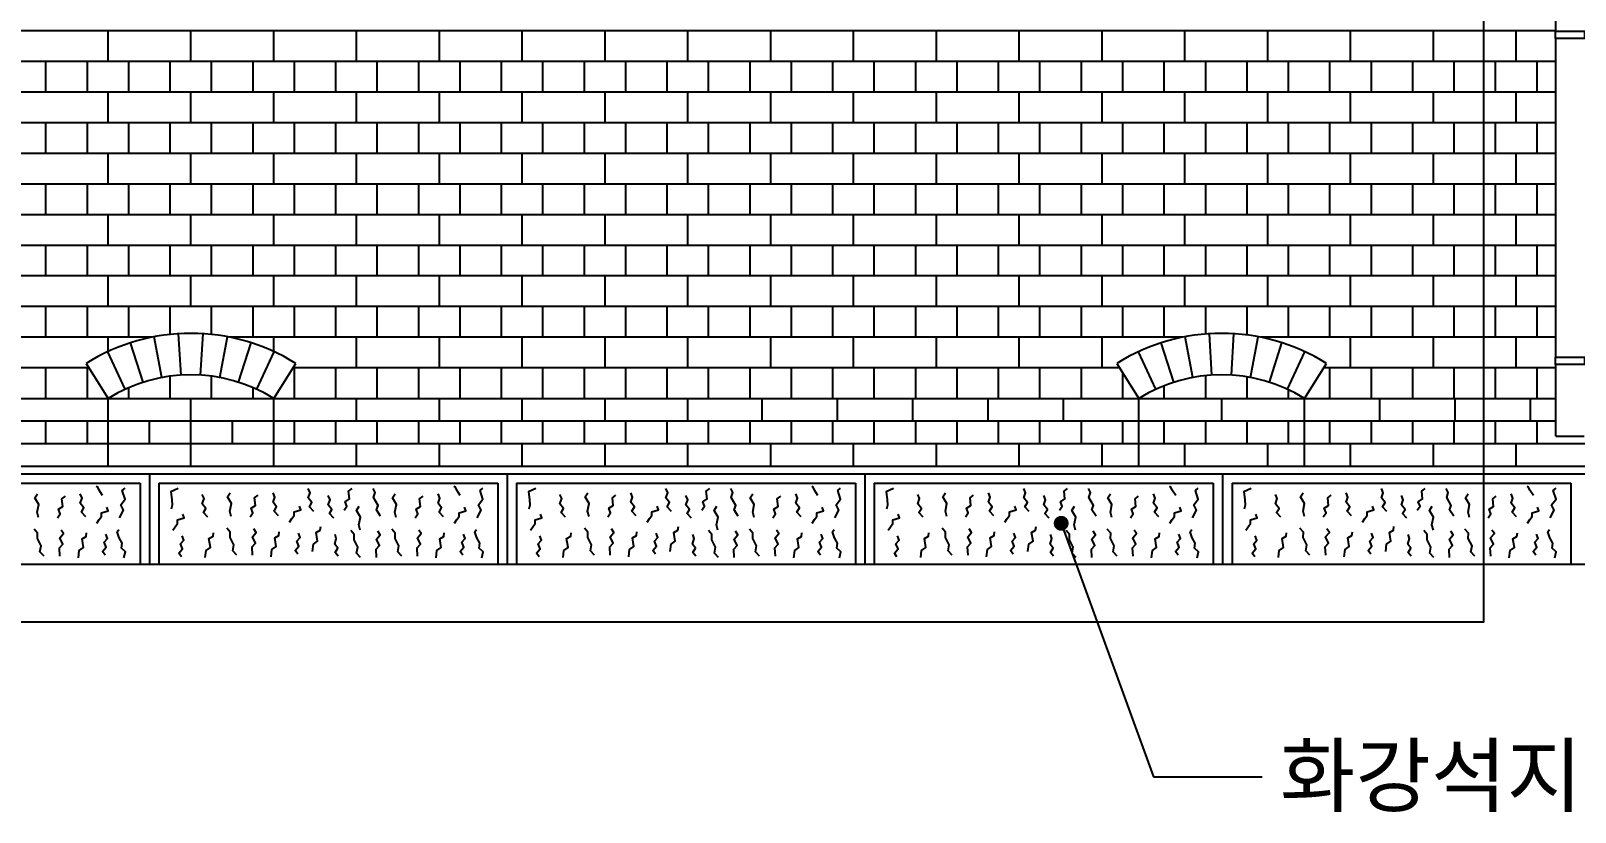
# Model space of a CAD drawing. Extents: x 101185 to 134825, y -129942 to -106182.
# Drawn here: x 109609 to 113711, y -122915 to -120840 of the extents above; entities that cross this region are included whole.
import ezdxf

# ---------------------------------------------------------------- set-up
doc = ezdxf.new("R2010")
doc.units = 0
doc.header["$LTSCALE"] = 50
doc.header["$MEASUREMENT"] = 0
for name, color, linetype in [('DIM', 7, 'CONTINUOUS'), ('ele-3', 6, 'CONTINUOUS'), ('FIN', 5, 'CONTINUOUS'), ('h', 5, 'CONTINUOUS'), ('HAT', 5, 'CONTINUOUS'), ('W-2', 2, 'CONTINUOUS'), ('WID', 4, 'CONTINUOUS')]:
    doc.layers.add(name, color=color, linetype=linetype)
doc.styles.add('현창', font='HYWULM_0.TTF')

msp = doc.modelspace()

# ---------------------------------------------------------------- linework, layer by layer
at = {"layer": 'DIM'}
for p, q in [((112345.7, -122147.7), (112591.2, -122821.3)), ((112591.2, -122821.3), (112879.1, -122821.3))]:
    msp.add_line(p, q, dxfattribs=at)
at = {"layer": 'DIM', "const_width": 19.8}
msp.add_lwpolyline([(112335.8, -122147.7, -1), (112355.5, -122147.7, -1)], format="xyb", close=True, dxfattribs=at)
at = {"layer": 'ele-3'}
for p, q in [((113659.4, -120840.6), (113659.4, -119976.2)), ((113659.4, -121706.3), (113659.4, -120860.6)), ((109907.6, -121773.1), (109874.1, -121668.4)), ((109957.5, -121760.5), (109937.2, -121652.4)), ((110008.6, -121754.2), (110001.8, -121644.4)), ((110060.1, -121754.2), (110066.9, -121644.4)), ((110111.2, -121760.5), (110131.5, -121652.4)), ((110161.1, -121773.1), (110194.6, -121668.4)), ((112645.1, -121773.1), (112611.6, -121668.4)), ((112695, -121760.5), (112674.7, -121652.4)), ((112746.1, -121754.2), (112739.3, -121644.4)), ((112797.6, -121754.2), (112804.4, -121644.4)), ((112848.7, -121760.5), (112869, -121652.4)), ((112898.6, -121773.1), (112932.1, -121668.4)), ((109756.1, -121723), (109814.4, -121816.3)), ((109859.6, -121791.9), (109813.4, -121692)), ((110209.1, -121791.9), (110255.3, -121692)), ((110254.4, -121816.3), (110312.6, -121723)), ((112493.6, -121723), (112551.9, -121816.3)), ((112597.1, -121791.9), (112550.9, -121692)), ((112946.6, -121791.9), (112992.8, -121692)), ((112991.9, -121816.3), (113050.1, -121723)), ((113659.4, -121916.3), (113659.4, -121726.3)), ((108109.4, -121816.3), (109814.4, -121816.3)), ((110254.4, -121816.3), (112551.9, -121816.3)), ((112991.9, -121816.3), (113659.4, -121816.3)), ((109814.4, -121876.3), (108109.4, -121876.3)), ((112551.9, -121876.3), (110254.4, -121876.3)), ((113659.4, -121876.3), (112991.9, -121876.3)), ((113659.4, -121916.3), (113734.4, -121916.3))]:
    msp.add_line(p, q, dxfattribs=at)
for points in [[(110474.4, -121876.3), (110474.4, -121816.3)], [(110694.4, -121876.3), (110694.4, -121816.3)], [(110914.4, -121876.3), (110914.4, -121816.3)], [(111134.4, -121876.3), (111134.4, -121816.3)], [(111354.4, -121876.3), (111354.4, -121816.3)], [(111551.9, -121876.3), (111551.9, -121816.3)], [(111751.9, -121876.3), (111751.9, -121816.3)], [(111951.9, -121876.3), (111951.9, -121816.3)], [(112151.9, -121876.3), (112151.9, -121816.3)], [(112351.9, -121876.3), (112351.9, -121816.3)], [(113191.9, -121876.3), (113191.9, -121816.3)], [(113391.9, -121876.3), (113391.9, -121816.3)], [(113591.9, -121876.3), (113591.9, -121816.3)], [(109649.4, -121936.3), (109649.4, -121876.3)], [(109759.4, -121936.3), (109759.4, -121876.3)], [(110309.4, -121936.3), (110309.4, -121876.3)], [(110419.4, -121936.3), (110419.4, -121876.3)], [(110529.4, -121936.3), (110529.4, -121876.3)], [(110639.4, -121936.3), (110639.4, -121876.3)], [(110749.4, -121936.3), (110749.4, -121876.3)], [(110859.4, -121936.3), (110859.4, -121876.3)], [(110969.4, -121936.3), (110969.4, -121876.3)], [(111079.4, -121936.3), (111079.4, -121876.3)], [(111189.4, -121936.3), (111189.4, -121876.3)], [(111299.4, -121936.3), (111299.4, -121876.3)], [(111409.4, -121936.3), (111409.4, -121876.3)], [(111519.4, -121936.3), (111519.4, -121876.3)], [(111629.4, -121936.3), (111629.4, -121876.3)], [(111739.4, -121936.3), (111739.4, -121876.3)], [(111849.4, -121936.3), (111849.4, -121876.3)], [(111959.4, -121936.3), (111959.4, -121876.3)], [(112069.4, -121936.3), (112069.4, -121876.3)], [(112179.4, -121936.3), (112179.4, -121876.3)], [(112289.4, -121936.3), (112289.4, -121876.3)], [(112399.4, -121936.3), (112399.4, -121876.3)], [(112509.4, -121936.3), (112509.4, -121876.3)], [(113059.4, -121936.3), (113059.4, -121876.3)], [(113169.4, -121936.3), (113169.4, -121876.3)], [(113279.4, -121936.3), (113279.4, -121876.3)], [(113389.4, -121936.3), (113389.4, -121876.3)], [(113499.4, -121936.3), (113499.4, -121876.3)], [(113609.4, -121936.3), (113609.4, -121876.3)], [(109814.4, -121936.3), (108109.4, -121936.3)], [(112551.9, -121936.3), (110254.4, -121936.3)], [(110474.4, -121996.3), (110474.4, -121936.3)], [(110694.4, -121996.3), (110694.4, -121936.3)], [(110914.4, -121996.3), (110914.4, -121936.3)], [(111134.4, -121996.3), (111134.4, -121936.3)], [(111354.4, -121996.3), (111354.4, -121936.3)], [(111574.4, -121996.3), (111574.4, -121936.3)], [(111794.4, -121996.3), (111794.4, -121936.3)], [(112014.4, -121996.3), (112014.4, -121936.3)], [(112234.4, -121996.3), (112234.4, -121936.3)], [(112454.4, -121996.3), (112454.4, -121936.3)], [(113774.4, -121996.3), (113774.4, -121936.3), (112991.9, -121936.3)], [(113114.4, -121996.3), (113114.4, -121936.3)], [(113334.4, -121996.3), (113334.4, -121936.3)], [(113554.4, -121996.3), (113554.4, -121936.3)]]:
    msp.add_lwpolyline(points, dxfattribs=at)
for centre, radius in [((110034.4, -122169), 525.7), ((112771.9, -122169), 525.7), ((110034.4, -122169), 415.7), ((112771.9, -122169), 415.7)]:
    msp.add_arc(centre, radius, 58.0436, 121.9564, dxfattribs=at)
at = {"layer": 'FIN'}
msp.add_lwpolyline([(107939.4, -116674), (113466.9, -116674), (113466.9, -122410.3), (107939.4, -122410.3)], close=True, dxfattribs=at)
at = {"layer": 'h'}
for p, q in [((113659.4, -120840.1), (108109.4, -120840.1)), ((113659.4, -120921.5), (108109.4, -120921.5)), ((113659.4, -121002.8), (108109.4, -121002.8)), ((113659.4, -121084.2), (108109.4, -121084.2)), ((113659.4, -121165.5), (108109.4, -121165.5)), ((113659.4, -121246.9), (108109.4, -121246.9)), ((113659.4, -121328.2), (108109.4, -121328.2)), ((113659.4, -121409.6), (108109.4, -121409.6)), ((113659.4, -121490.9), (108109.4, -121490.9)), ((113659.4, -121572.3), (108109.4, -121572.3)), ((109930.9, -121653.6), (108109.4, -121653.6)), ((112668.4, -121653.6), (110137.8, -121653.6)), ((113659.4, -121653.6), (112875.3, -121653.6)), ((109763.6, -121735), (108109.4, -121735)), ((112501.1, -121735), (110305.1, -121735)), ((113659.4, -121735), (113042.6, -121735))]:
    msp.add_line(p, q, dxfattribs=at)
for points in [[(109814.4, -120921.5), (109814.4, -120840.1)], [(110034.4, -120921.5), (110034.4, -120840.1)], [(110254.4, -120921.5), (110254.4, -120840.1)], [(110474.4, -120921.5), (110474.4, -120840.1)], [(110694.4, -120921.5), (110694.4, -120840.1)], [(110914.4, -120921.5), (110914.4, -120840.1)], [(111134.4, -120921.5), (111134.4, -120840.1)], [(111354.4, -120921.5), (111354.4, -120840.1)], [(111574.4, -120921.5), (111574.4, -120840.1)], [(111794.4, -120921.5), (111794.4, -120840.1)], [(112014.4, -120921.5), (112014.4, -120840.1)], [(112234.4, -120921.5), (112234.4, -120840.1)], [(112454.4, -120921.5), (112454.4, -120840.1)], [(112674.4, -120921.5), (112674.4, -120840.1)], [(112894.4, -120921.5), (112894.4, -120840.1)], [(113114.4, -120921.5), (113114.4, -120840.1)], [(113334.4, -120921.5), (113334.4, -120840.1)], [(113554.4, -120921.5), (113554.4, -120840.1)], [(109649.4, -121002.8), (109649.4, -120921.5)], [(109759.4, -121002.8), (109759.4, -120921.5)], [(109869.4, -121002.8), (109869.4, -120921.5)], [(109979.4, -121002.8), (109979.4, -120921.5)], [(110089.4, -121002.8), (110089.4, -120921.5)], [(110199.4, -121002.8), (110199.4, -120921.5)], [(110309.4, -121002.8), (110309.4, -120921.5)], [(110419.4, -121002.8), (110419.4, -120921.5)], [(110529.4, -121002.8), (110529.4, -120921.5)], [(110639.4, -121002.8), (110639.4, -120921.5)], [(110749.4, -121002.8), (110749.4, -120921.5)], [(110859.4, -121002.8), (110859.4, -120921.5)], [(110969.4, -121002.8), (110969.4, -120921.5)], [(111079.4, -121002.8), (111079.4, -120921.5)], [(111189.4, -121002.8), (111189.4, -120921.5)], [(111299.4, -121002.8), (111299.4, -120921.5)], [(111409.4, -121002.8), (111409.4, -120921.5)], [(111519.4, -121002.8), (111519.4, -120921.5)], [(111629.4, -121002.8), (111629.4, -120921.5)], [(111739.4, -121002.8), (111739.4, -120921.5)], [(111849.4, -121002.8), (111849.4, -120921.5)], [(111959.4, -121002.8), (111959.4, -120921.5)], [(112069.4, -121002.8), (112069.4, -120921.5)], [(112179.4, -121002.8), (112179.4, -120921.5)], [(112289.4, -121002.8), (112289.4, -120921.5)], [(112399.4, -121002.8), (112399.4, -120921.5)], [(112509.4, -121002.8), (112509.4, -120921.5)], [(112619.4, -121002.8), (112619.4, -120921.5)], [(112729.4, -121002.8), (112729.4, -120921.5)], [(112839.4, -121002.8), (112839.4, -120921.5)], [(112949.4, -121002.8), (112949.4, -120921.5)], [(113059.4, -121002.8), (113059.4, -120921.5)], [(113169.4, -121002.8), (113169.4, -120921.5)], [(113279.4, -121002.8), (113279.4, -120921.5)], [(113389.4, -121002.8), (113389.4, -120921.5)], [(113499.4, -121002.8), (113499.4, -120921.5)], [(113609.4, -121002.8), (113609.4, -120921.5)], [(109814.4, -121084.2), (109814.4, -121002.8)], [(110034.4, -121084.2), (110034.4, -121002.8)], [(110254.4, -121084.2), (110254.4, -121002.8)], [(110474.4, -121084.2), (110474.4, -121002.8)], [(110694.4, -121084.2), (110694.4, -121002.8)], [(110914.4, -121084.2), (110914.4, -121002.8)], [(111134.4, -121084.2), (111134.4, -121002.8)], [(111354.4, -121084.2), (111354.4, -121002.8)], [(111574.4, -121084.2), (111574.4, -121002.8)], [(111794.4, -121084.2), (111794.4, -121002.8)], [(112014.4, -121084.2), (112014.4, -121002.8)], [(112234.4, -121084.2), (112234.4, -121002.8)], [(112454.4, -121084.2), (112454.4, -121002.8)], [(112674.4, -121084.2), (112674.4, -121002.8)], [(112894.4, -121084.2), (112894.4, -121002.8)], [(113114.4, -121084.2), (113114.4, -121002.8)], [(113334.4, -121084.2), (113334.4, -121002.8)], [(113554.4, -121084.2), (113554.4, -121002.8)], [(109649.4, -121165.5), (109649.4, -121084.2)], [(109759.4, -121165.5), (109759.4, -121084.2)], [(109869.4, -121165.5), (109869.4, -121084.2)], [(109979.4, -121165.5), (109979.4, -121084.2)], [(110089.4, -121165.5), (110089.4, -121084.2)], [(110199.4, -121165.5), (110199.4, -121084.2)], [(110309.4, -121165.5), (110309.4, -121084.2)], [(110419.4, -121165.5), (110419.4, -121084.2)], [(110529.4, -121165.5), (110529.4, -121084.2)], [(110639.4, -121165.5), (110639.4, -121084.2)], [(110749.4, -121165.5), (110749.4, -121084.2)], [(110859.4, -121165.5), (110859.4, -121084.2)], [(110969.4, -121165.5), (110969.4, -121084.2)], [(111079.4, -121165.5), (111079.4, -121084.2)], [(111189.4, -121165.5), (111189.4, -121084.2)], [(111299.4, -121165.5), (111299.4, -121084.2)], [(111409.4, -121165.5), (111409.4, -121084.2)], [(111519.4, -121165.5), (111519.4, -121084.2)], [(111629.4, -121165.5), (111629.4, -121084.2)], [(111739.4, -121165.5), (111739.4, -121084.2)], [(111849.4, -121165.5), (111849.4, -121084.2)], [(111959.4, -121165.5), (111959.4, -121084.2)], [(112069.4, -121165.5), (112069.4, -121084.2)], [(112179.4, -121165.5), (112179.4, -121084.2)], [(112289.4, -121165.5), (112289.4, -121084.2)], [(112399.4, -121165.5), (112399.4, -121084.2)], [(112509.4, -121165.5), (112509.4, -121084.2)], [(112619.4, -121165.5), (112619.4, -121084.2)], [(112729.4, -121165.5), (112729.4, -121084.2)], [(112839.4, -121165.5), (112839.4, -121084.2)], [(112949.4, -121165.5), (112949.4, -121084.2)], [(113059.4, -121165.5), (113059.4, -121084.2)], [(113169.4, -121165.5), (113169.4, -121084.2)], [(113279.4, -121165.5), (113279.4, -121084.2)], [(113389.4, -121165.5), (113389.4, -121084.2)], [(113499.4, -121165.5), (113499.4, -121084.2)], [(113609.4, -121165.5), (113609.4, -121084.2)], [(109814.4, -121246.9), (109814.4, -121165.5)], [(110034.4, -121246.9), (110034.4, -121165.5)], [(110254.4, -121246.9), (110254.4, -121165.5)], [(110474.4, -121246.9), (110474.4, -121165.5)], [(110694.4, -121246.9), (110694.4, -121165.5)], [(110914.4, -121246.9), (110914.4, -121165.5)], [(111134.4, -121246.9), (111134.4, -121165.5)], [(111354.4, -121246.9), (111354.4, -121165.5)], [(111574.4, -121246.9), (111574.4, -121165.5)], [(111794.4, -121246.9), (111794.4, -121165.5)], [(112014.4, -121246.9), (112014.4, -121165.5)], [(112234.4, -121246.9), (112234.4, -121165.5)], [(112454.4, -121246.9), (112454.4, -121165.5)], [(112674.4, -121246.9), (112674.4, -121165.5)], [(112894.4, -121246.9), (112894.4, -121165.5)], [(113114.4, -121246.9), (113114.4, -121165.5)], [(113334.4, -121246.9), (113334.4, -121165.5)], [(113554.4, -121246.9), (113554.4, -121165.5)], [(109649.4, -121328.2), (109649.4, -121246.9)], [(109759.4, -121328.2), (109759.4, -121246.9)], [(109869.4, -121328.2), (109869.4, -121246.9)], [(109979.4, -121328.2), (109979.4, -121246.9)], [(110089.4, -121328.2), (110089.4, -121246.9)], [(110199.4, -121328.2), (110199.4, -121246.9)], [(110309.4, -121328.2), (110309.4, -121246.9)], [(110419.4, -121328.2), (110419.4, -121246.9)], [(110529.4, -121328.2), (110529.4, -121246.9)], [(110639.4, -121328.2), (110639.4, -121246.9)], [(110749.4, -121328.2), (110749.4, -121246.9)], [(110859.4, -121328.2), (110859.4, -121246.9)], [(110969.4, -121328.2), (110969.4, -121246.9)], [(111079.4, -121328.2), (111079.4, -121246.9)], [(111189.4, -121328.2), (111189.4, -121246.9)], [(111299.4, -121328.2), (111299.4, -121246.9)], [(111409.4, -121328.2), (111409.4, -121246.9)], [(111519.4, -121328.2), (111519.4, -121246.9)], [(111629.4, -121328.2), (111629.4, -121246.9)], [(111739.4, -121328.2), (111739.4, -121246.9)], [(111849.4, -121328.2), (111849.4, -121246.9)], [(111959.4, -121328.2), (111959.4, -121246.9)], [(112069.4, -121328.2), (112069.4, -121246.9)], [(112179.4, -121328.2), (112179.4, -121246.9)], [(112289.4, -121328.2), (112289.4, -121246.9)], [(112399.4, -121328.2), (112399.4, -121246.9)], [(112509.4, -121328.2), (112509.4, -121246.9)], [(112619.4, -121328.2), (112619.4, -121246.9)], [(112729.4, -121328.2), (112729.4, -121246.9)], [(112839.4, -121328.2), (112839.4, -121246.9)], [(112949.4, -121328.2), (112949.4, -121246.9)], [(113059.4, -121328.2), (113059.4, -121246.9)], [(113169.4, -121328.2), (113169.4, -121246.9)], [(113279.4, -121328.2), (113279.4, -121246.9)], [(113389.4, -121328.2), (113389.4, -121246.9)], [(113499.4, -121328.2), (113499.4, -121246.9)], [(113609.4, -121328.2), (113609.4, -121246.9)], [(109814.4, -121409.6), (109814.4, -121328.2)], [(110034.4, -121409.6), (110034.4, -121328.2)], [(110254.4, -121409.6), (110254.4, -121328.2)], [(110474.4, -121409.6), (110474.4, -121328.2)], [(110694.4, -121409.6), (110694.4, -121328.2)], [(110914.4, -121409.6), (110914.4, -121328.2)], [(111134.4, -121409.6), (111134.4, -121328.2)], [(111354.4, -121409.6), (111354.4, -121328.2)], [(111574.4, -121409.6), (111574.4, -121328.2)], [(111794.4, -121409.6), (111794.4, -121328.2)], [(112014.4, -121409.6), (112014.4, -121328.2)], [(112234.4, -121409.6), (112234.4, -121328.2)], [(112454.4, -121409.6), (112454.4, -121328.2)], [(112674.4, -121409.6), (112674.4, -121328.2)], [(112894.4, -121409.6), (112894.4, -121328.2)], [(113114.4, -121409.6), (113114.4, -121328.2)], [(113334.4, -121409.6), (113334.4, -121328.2)], [(113554.4, -121409.6), (113554.4, -121328.2)], [(109649.4, -121490.9), (109649.4, -121409.6)], [(109759.4, -121490.9), (109759.4, -121409.6)], [(109869.4, -121490.9), (109869.4, -121409.6)], [(109979.4, -121490.9), (109979.4, -121409.6)], [(110089.4, -121490.9), (110089.4, -121409.6)], [(110199.4, -121490.9), (110199.4, -121409.6)], [(110309.4, -121490.9), (110309.4, -121409.6)], [(110419.4, -121490.9), (110419.4, -121409.6)], [(110529.4, -121490.9), (110529.4, -121409.6)], [(110639.4, -121490.9), (110639.4, -121409.6)], [(110749.4, -121490.9), (110749.4, -121409.6)], [(110859.4, -121490.9), (110859.4, -121409.6)], [(110969.4, -121490.9), (110969.4, -121409.6)], [(111079.4, -121490.9), (111079.4, -121409.6)], [(111189.4, -121490.9), (111189.4, -121409.6)], [(111299.4, -121490.9), (111299.4, -121409.6)], [(111409.4, -121490.9), (111409.4, -121409.6)], [(111519.4, -121490.9), (111519.4, -121409.6)], [(111629.4, -121490.9), (111629.4, -121409.6)], [(111739.4, -121490.9), (111739.4, -121409.6)], [(111849.4, -121490.9), (111849.4, -121409.6)], [(111959.4, -121490.9), (111959.4, -121409.6)], [(112069.4, -121490.9), (112069.4, -121409.6)], [(112179.4, -121490.9), (112179.4, -121409.6)], [(112289.4, -121490.9), (112289.4, -121409.6)], [(112399.4, -121490.9), (112399.4, -121409.6)], [(112509.4, -121490.9), (112509.4, -121409.6)], [(112619.4, -121490.9), (112619.4, -121409.6)], [(112729.4, -121490.9), (112729.4, -121409.6)], [(112839.4, -121490.9), (112839.4, -121409.6)], [(112949.4, -121490.9), (112949.4, -121409.6)], [(113059.4, -121490.9), (113059.4, -121409.6)], [(113169.4, -121490.9), (113169.4, -121409.6)], [(113279.4, -121490.9), (113279.4, -121409.6)], [(113389.4, -121490.9), (113389.4, -121409.6)], [(113499.4, -121490.9), (113499.4, -121409.6)], [(113609.4, -121490.9), (113609.4, -121409.6)], [(109814.4, -121572.3), (109814.4, -121490.9)], [(110034.4, -121572.3), (110034.4, -121490.9)], [(110254.4, -121572.3), (110254.4, -121490.9)], [(110474.4, -121572.3), (110474.4, -121490.9)], [(110694.4, -121572.3), (110694.4, -121490.9)], [(110914.4, -121572.3), (110914.4, -121490.9)], [(111134.4, -121572.3), (111134.4, -121490.9)], [(111354.4, -121572.3), (111354.4, -121490.9)], [(111574.4, -121572.3), (111574.4, -121490.9)], [(111794.4, -121572.3), (111794.4, -121490.9)], [(112014.4, -121572.3), (112014.4, -121490.9)], [(112234.4, -121572.3), (112234.4, -121490.9)], [(112454.4, -121572.3), (112454.4, -121490.9)], [(112674.4, -121572.3), (112674.4, -121490.9)], [(112894.4, -121572.3), (112894.4, -121490.9)], [(113114.4, -121572.3), (113114.4, -121490.9)], [(113334.4, -121572.3), (113334.4, -121490.9)], [(113554.4, -121572.3), (113554.4, -121490.9)], [(109649.4, -121653.6), (109649.4, -121572.3)], [(109759.4, -121653.6), (109759.4, -121572.3)], [(109869.4, -121653.6), (109869.4, -121572.3)], [(109979.4, -121646.2), (109979.4, -121572.3)], [(110089.4, -121646.2), (110089.4, -121572.3)], [(110199.4, -121653.6), (110199.4, -121572.3)], [(110309.4, -121653.6), (110309.4, -121572.3)], [(110419.4, -121653.6), (110419.4, -121572.3)], [(110529.4, -121653.6), (110529.4, -121572.3)], [(110639.4, -121653.6), (110639.4, -121572.3)], [(110749.4, -121653.6), (110749.4, -121572.3)], [(110859.4, -121653.6), (110859.4, -121572.3)], [(110969.4, -121653.6), (110969.4, -121572.3)], [(111079.4, -121653.6), (111079.4, -121572.3)], [(111189.4, -121653.6), (111189.4, -121572.3)], [(111299.4, -121653.6), (111299.4, -121572.3)], [(111409.4, -121653.6), (111409.4, -121572.3)], [(111519.4, -121653.6), (111519.4, -121572.3)], [(111629.4, -121653.6), (111629.4, -121572.3)], [(111739.4, -121653.6), (111739.4, -121572.3)], [(111849.4, -121653.6), (111849.4, -121572.3)], [(111959.4, -121653.6), (111959.4, -121572.3)], [(112069.4, -121653.6), (112069.4, -121572.3)], [(112179.4, -121653.6), (112179.4, -121572.3)], [(112289.4, -121653.6), (112289.4, -121572.3)], [(112399.4, -121653.6), (112399.4, -121572.3)], [(112509.4, -121653.6), (112509.4, -121572.3)], [(112619.4, -121653.6), (112619.4, -121572.3)], [(112729.4, -121645.1), (112729.4, -121572.3)], [(112839.4, -121647.7), (112839.4, -121572.3)], [(112949.4, -121653.6), (112949.4, -121572.3)], [(113059.4, -121653.6), (113059.4, -121572.3)], [(113169.4, -121653.6), (113169.4, -121572.3)], [(113279.4, -121653.6), (113279.4, -121572.3)], [(113389.4, -121653.6), (113389.4, -121572.3)], [(113499.4, -121653.6), (113499.4, -121572.3)], [(113609.4, -121653.6), (113609.4, -121572.3)], [(109814.4, -121691.6), (109814.4, -121653.6)], [(110254.4, -121691.6), (110254.4, -121653.6)], [(110474.4, -121735), (110474.4, -121653.6)], [(110694.4, -121735), (110694.4, -121653.6)], [(110914.4, -121735), (110914.4, -121653.6)], [(111134.4, -121735), (111134.4, -121653.6)], [(111354.4, -121735), (111354.4, -121653.6)], [(111574.4, -121735), (111574.4, -121653.6)], [(111794.4, -121735), (111794.4, -121653.6)], [(112014.4, -121735), (112014.4, -121653.6)], [(112234.4, -121735), (112234.4, -121653.6)], [(112454.4, -121735), (112454.4, -121653.6)], [(112894.4, -121657.8), (112894.4, -121653.6)], [(113114.4, -121735), (113114.4, -121653.6)], [(113334.4, -121735), (113334.4, -121653.6)], [(113554.4, -121735), (113554.4, -121653.6)], [(109649.4, -121816.3), (109649.4, -121735)], [(109759.4, -121816.3), (109759.4, -121735)], [(110309.4, -121816.3), (110309.4, -121735)], [(110419.4, -121816.3), (110419.4, -121735)], [(110529.4, -121816.3), (110529.4, -121735)], [(110639.4, -121816.3), (110639.4, -121735)], [(110749.4, -121816.3), (110749.4, -121735)], [(110859.4, -121816.3), (110859.4, -121735)], [(110969.4, -121816.3), (110969.4, -121735)], [(111079.4, -121816.3), (111079.4, -121735)], [(111189.4, -121816.3), (111189.4, -121735)], [(111299.4, -121816.3), (111299.4, -121735)], [(111409.4, -121816.3), (111409.4, -121735)], [(111519.4, -121816.3), (111519.4, -121735)], [(111629.4, -121816.3), (111629.4, -121735)], [(111739.4, -121816.3), (111739.4, -121735)], [(111849.4, -121816.3), (111849.4, -121735)], [(111959.4, -121816.3), (111959.4, -121735)], [(112069.4, -121816.3), (112069.4, -121735)], [(112179.4, -121816.3), (112179.4, -121735)], [(112289.4, -121816.3), (112289.4, -121735)], [(112399.4, -121816.3), (112399.4, -121735)], [(112509.4, -121816.3), (112509.4, -121748.2)], [(113059.4, -121816.3), (113059.4, -121735)], [(113169.4, -121816.3), (113169.4, -121735)], [(113279.4, -121816.3), (113279.4, -121735)], [(113389.4, -121816.3), (113389.4, -121735)], [(113499.4, -121816.3), (113499.4, -121735)], [(113609.4, -121816.3), (113609.4, -121735)], [(109799.8, -122074.1), (109790.3, -122060), (109787.2, -122051.9), (109783, -122050.2)], [(110749.8, -122074.1), (110740.3, -122060), (110737.2, -122051.9), (110733, -122050.2)], [(111699.8, -122074.1), (111690.3, -122060), (111687.2, -122051.9), (111683, -122050.2)], [(112649.8, -122074.1), (112640.3, -122060), (112637.2, -122051.9), (112633, -122050.2)], [(113599.8, -122074.1), (113590.3, -122060), (113587.2, -122051.9), (113583, -122050.2)], [(109629.9, -122132.4), (109626.3, -122118.3), (109630.2, -122098), (109619.7, -122080.1), (109626.7, -122069.4)], [(109679.6, -122133.5), (109687.2, -122122.3), (109682.7, -122110.6), (109693.8, -122103), (109691.8, -122082.6), (109701, -122075.5)], [(109755.2, -122130.3), (109743.8, -122117.9), (109750.3, -122106.6), (109740.6, -122094.2), (109745.5, -122080.8), (109740.6, -122069.5)], [(109844.5, -122133.5), (109855.1, -122112.8), (109847.9, -122098.9), (109859.9, -122083.5), (109852.2, -122060.8), (109859.9, -122054.6)], [(110000.5, -122055.3), (109981.1, -122063.9), (109983.8, -122084.9), (109984.3, -122099.4), (109981.6, -122110.2)], [(110079.2, -122131.7), (110067.9, -122119.3), (110074.3, -122108), (110064.6, -122095.6), (110069.5, -122082.2), (110064.6, -122070.9)], [(110141.7, -122129.6), (110138, -122115.4), (110142, -122095.2), (110131.4, -122077.3), (110138.4, -122066.6)], [(110191.4, -122130.7), (110199, -122119.5), (110194.4, -122107.8), (110205.6, -122100.2), (110203.6, -122079.8), (110212.7, -122072.7)], [(110266.9, -122127.5), (110255.6, -122115.1), (110262.1, -122103.8), (110252.4, -122091.4), (110257.2, -122078), (110252.4, -122066.6)], [(110360.6, -122116.2), (110349.3, -122103.8), (110355.8, -122092.5), (110346.1, -122080.1), (110350.9, -122066.6), (110346.1, -122055.3)], [(110413.7, -122134.5), (110402.4, -122122.1), (110408.9, -122110.8), (110399.2, -122098.5), (110404, -122085), (110399.2, -122073.7)], [(110441, -122113.2), (110448.7, -122102), (110444.1, -122090.3), (110455.3, -122082.7), (110453.2, -122062.3), (110462.4, -122055.2)], [(110538.2, -122128.7), (110527, -122112.1), (110531.8, -122100.2), (110519.5, -122079.1), (110523.6, -122065.5), (110518.5, -122055.3)], [(110579.9, -122132.4), (110576.3, -122118.3), (110580.2, -122098), (110569.7, -122080.1), (110576.7, -122069.4)], [(110629.6, -122133.5), (110637.2, -122122.3), (110632.7, -122110.6), (110643.8, -122103), (110641.8, -122082.6), (110651, -122075.5)], [(110705.2, -122130.3), (110693.8, -122117.9), (110700.3, -122106.6), (110690.6, -122094.2), (110695.5, -122080.8), (110690.6, -122069.5)], [(110794.5, -122133.5), (110805.1, -122112.8), (110797.9, -122098.9), (110809.9, -122083.5), (110802.2, -122060.8), (110809.9, -122054.6)], [(110950.5, -122055.3), (110931.1, -122063.9), (110933.8, -122084.9), (110934.3, -122099.4), (110931.6, -122110.2)], [(111029.2, -122131.7), (111017.9, -122119.3), (111024.3, -122108), (111014.6, -122095.6), (111019.5, -122082.2), (111014.6, -122070.9)], [(111091.7, -122129.6), (111088, -122115.4), (111092, -122095.2), (111081.4, -122077.3), (111088.4, -122066.6)], [(111141.4, -122130.7), (111149, -122119.5), (111144.4, -122107.8), (111155.6, -122100.2), (111153.6, -122079.8), (111162.7, -122072.7)], [(111216.9, -122127.5), (111205.6, -122115.1), (111212.1, -122103.8), (111202.4, -122091.4), (111207.2, -122078), (111202.4, -122066.6)], [(111310.6, -122116.2), (111299.3, -122103.8), (111305.8, -122092.5), (111296.1, -122080.1), (111300.9, -122066.6), (111296.1, -122055.3)], [(111363.7, -122134.5), (111352.4, -122122.1), (111358.9, -122110.8), (111349.2, -122098.5), (111354, -122085), (111349.2, -122073.7)], [(111391, -122113.2), (111398.7, -122102), (111394.1, -122090.3), (111405.3, -122082.7), (111403.2, -122062.3), (111412.4, -122055.2)], [(111488.2, -122128.7), (111477, -122112.1), (111481.8, -122100.2), (111469.5, -122079.1), (111473.6, -122065.5), (111468.5, -122055.3)], [(111529.9, -122132.4), (111526.3, -122118.3), (111530.2, -122098), (111519.7, -122080.1), (111526.7, -122069.4)], [(111579.6, -122133.5), (111587.2, -122122.3), (111582.7, -122110.6), (111593.8, -122103), (111591.8, -122082.6), (111601, -122075.5)], [(111655.2, -122130.3), (111643.8, -122117.9), (111650.3, -122106.6), (111640.6, -122094.2), (111645.5, -122080.8), (111640.6, -122069.5)], [(111744.5, -122133.5), (111755.1, -122112.8), (111747.9, -122098.9), (111759.9, -122083.5), (111752.2, -122060.8), (111759.9, -122054.6)], [(111900.5, -122055.3), (111881.1, -122063.9), (111883.8, -122084.9), (111884.3, -122099.4), (111881.6, -122110.2)], [(111979.2, -122131.7), (111967.9, -122119.3), (111974.3, -122108), (111964.6, -122095.6), (111969.5, -122082.2), (111964.6, -122070.9)], [(112041.7, -122129.6), (112038, -122115.4), (112042, -122095.2), (112031.4, -122077.3), (112038.4, -122066.6)], [(112091.4, -122130.7), (112099, -122119.5), (112094.4, -122107.8), (112105.6, -122100.2), (112103.6, -122079.8), (112112.7, -122072.7)], [(112166.9, -122127.5), (112155.6, -122115.1), (112162.1, -122103.8), (112152.4, -122091.4), (112157.2, -122078), (112152.4, -122066.6)], [(112260.6, -122116.2), (112249.3, -122103.8), (112255.8, -122092.5), (112246.1, -122080.1), (112250.9, -122066.6), (112246.1, -122055.3)], [(112313.7, -122134.5), (112302.4, -122122.1), (112308.9, -122110.8), (112299.2, -122098.5), (112304, -122085), (112299.2, -122073.7)], [(112341, -122113.2), (112348.7, -122102), (112344.1, -122090.3), (112355.3, -122082.7), (112353.2, -122062.3), (112362.4, -122055.2)], [(112438.2, -122128.7), (112427, -122112.1), (112431.8, -122100.2), (112419.5, -122079.1), (112423.6, -122065.5), (112418.5, -122055.3)], [(112479.9, -122132.4), (112476.3, -122118.3), (112480.2, -122098), (112469.7, -122080.1), (112476.7, -122069.4)], [(112529.6, -122133.5), (112537.2, -122122.3), (112532.7, -122110.6), (112543.8, -122103), (112541.8, -122082.6), (112551, -122075.5)], [(112605.2, -122130.3), (112593.8, -122117.9), (112600.3, -122106.6), (112590.6, -122094.2), (112595.5, -122080.8), (112590.6, -122069.5)], [(112694.5, -122133.5), (112705.1, -122112.8), (112697.9, -122098.9), (112709.9, -122083.5), (112702.2, -122060.8), (112709.9, -122054.6)], [(112850.5, -122055.3), (112831.1, -122063.9), (112833.8, -122084.9), (112834.3, -122099.4), (112831.6, -122110.2)], [(112929.2, -122131.7), (112917.9, -122119.3), (112924.3, -122108), (112914.6, -122095.6), (112919.5, -122082.2), (112914.6, -122070.9)], [(112991.7, -122129.6), (112988, -122115.4), (112992, -122095.2), (112981.4, -122077.3), (112988.4, -122066.6)], [(113041.4, -122130.7), (113049, -122119.5), (113044.4, -122107.8), (113055.6, -122100.2), (113053.6, -122079.8), (113062.7, -122072.7)], [(113116.9, -122127.5), (113105.6, -122115.1), (113112.1, -122103.8), (113102.4, -122091.4), (113107.2, -122078), (113102.4, -122066.6)], [(113210.6, -122116.2), (113199.3, -122103.8), (113205.8, -122092.5), (113196.1, -122080.1), (113200.9, -122066.6), (113196.1, -122055.3)], [(113263.7, -122134.5), (113252.4, -122122.1), (113258.9, -122110.8), (113249.2, -122098.5), (113254, -122085), (113249.2, -122073.7)], [(113291, -122113.2), (113298.7, -122102), (113294.1, -122090.3), (113305.3, -122082.7), (113303.2, -122062.3), (113312.4, -122055.2)], [(113388.2, -122128.7), (113377, -122112.1), (113381.8, -122100.2), (113369.5, -122079.1), (113373.6, -122065.5), (113368.5, -122055.3)], [(113429.9, -122132.4), (113426.3, -122118.3), (113430.2, -122098), (113419.7, -122080.1), (113426.7, -122069.4)], [(113479.6, -122133.5), (113487.2, -122122.3), (113482.7, -122110.6), (113493.8, -122103), (113491.8, -122082.6), (113501, -122075.5)], [(113555.2, -122130.3), (113543.8, -122117.9), (113550.3, -122106.6), (113540.6, -122094.2), (113545.5, -122080.8), (113540.6, -122069.5)], [(113644.5, -122133.5), (113655.1, -122112.8), (113647.9, -122098.9), (113659.9, -122083.5), (113652.2, -122060.8), (113659.9, -122054.6)], [(109784.5, -122147.2), (109790.4, -122138), (109796.9, -122129.4), (109796.9, -122119.7), (109814.6, -122114.3), (109810.9, -122104.7)], [(109986.4, -122166.2), (109992.4, -122157), (109998.8, -122148.4), (109998.8, -122138.7), (110016.6, -122133.3), (110012.8, -122123.6)], [(110296.2, -122144.4), (110302.1, -122135.2), (110308.6, -122126.6), (110308.6, -122116.9), (110326.4, -122111.5), (110322.6, -122101.8)], [(110484.1, -122165.6), (110480.5, -122151.5), (110484.4, -122131.3), (110473.9, -122113.4), (110480.9, -122102.6)], [(110734.5, -122147.2), (110740.4, -122138), (110746.9, -122129.4), (110746.9, -122119.7), (110764.6, -122114.3), (110760.9, -122104.7)], [(110936.4, -122166.2), (110942.4, -122157), (110948.8, -122148.4), (110948.8, -122138.7), (110966.6, -122133.3), (110962.8, -122123.6)], [(111246.2, -122144.4), (111252.1, -122135.2), (111258.6, -122126.6), (111258.6, -122116.9), (111276.4, -122111.5), (111272.6, -122101.8)], [(111434.1, -122165.6), (111430.5, -122151.5), (111434.4, -122131.3), (111423.9, -122113.4), (111430.9, -122102.6)], [(111684.5, -122147.2), (111690.4, -122138), (111696.9, -122129.4), (111696.9, -122119.7), (111714.6, -122114.3), (111710.9, -122104.7)], [(111886.4, -122166.2), (111892.4, -122157), (111898.8, -122148.4), (111898.8, -122138.7), (111916.6, -122133.3), (111912.8, -122123.6)], [(112196.2, -122144.4), (112202.1, -122135.2), (112208.6, -122126.6), (112208.6, -122116.9), (112226.4, -122111.5), (112222.6, -122101.8)], [(112384.1, -122165.6), (112380.5, -122151.5), (112384.4, -122131.3), (112373.9, -122113.4), (112380.9, -122102.6)], [(112634.5, -122147.2), (112640.4, -122138), (112646.9, -122129.4), (112646.9, -122119.7), (112664.6, -122114.3), (112660.9, -122104.7)], [(112836.4, -122166.2), (112842.4, -122157), (112848.8, -122148.4), (112848.8, -122138.7), (112866.6, -122133.3), (112862.8, -122123.6)], [(113146.2, -122144.4), (113152.1, -122135.2), (113158.6, -122126.6), (113158.6, -122116.9), (113176.4, -122111.5), (113172.6, -122101.8)], [(113334.1, -122165.6), (113330.5, -122151.5), (113334.4, -122131.3), (113323.9, -122113.4), (113330.9, -122102.6)], [(113584.5, -122147.2), (113590.4, -122138), (113596.9, -122129.4), (113596.9, -122119.7), (113614.6, -122114.3), (113610.9, -122104.7)], [(109644.3, -122234.7), (109633.5, -122223.9), (109636.8, -122207.7), (109626.5, -122188.4), (109627.1, -122173.8), (109617.9, -122163)], [(109686.5, -122234.7), (109685.4, -122212.9), (109694.1, -122203.2), (109685.9, -122186.4), (109696.1, -122174.7), (109689.5, -122165.6)], [(109735.7, -122239.4), (109737.9, -122220), (109749.2, -122212.4), (109745.4, -122188.7), (109756.2, -122182.8), (109757.2, -122173.1)], [(109856.6, -122239.4), (109860.4, -122223.6), (109849.8, -122213.9), (109851.7, -122200.5), (109843.6, -122186.5), (109838.3, -122170.6), (109842.6, -122163.9)], [(110072.6, -122238.9), (110074.8, -122219.5), (110086.1, -122211.9), (110082.3, -122188.2), (110093.1, -122182.3), (110094.2, -122172.6)], [(110156.1, -122231.9), (110145.3, -122221.1), (110148.5, -122204.9), (110138.3, -122185.5), (110138.8, -122171), (110129.7, -122160.2)], [(110198.2, -122231.9), (110197.2, -122210.1), (110205.8, -122200.4), (110197.7, -122183.6), (110207.9, -122171.9), (110201.3, -122162.8)], [(110247.4, -122236.5), (110249.6, -122217.2), (110260.9, -122209.6), (110257.1, -122185.9), (110267.9, -122180), (110269, -122170.3)], [(110318.3, -122229.3), (110311.3, -122220.1), (110321, -122208.3), (110315.6, -122195.4), (110324.2, -122185.7), (110319.9, -122173.8)], [(110357.5, -122222.3), (110359.6, -122202.9), (110370.9, -122195.4), (110367.2, -122171.7), (110377.9, -122165.8), (110379, -122156.1)], [(110485.2, -122238.1), (110474.5, -122227.3), (110477.7, -122211.2), (110467.5, -122191.8), (110468, -122177.2), (110458.8, -122166.5)], [(110527.4, -122238.1), (110526.4, -122216.3), (110535, -122206.6), (110526.9, -122189.8), (110537, -122178.2), (110530.4, -122169)], [(110594.3, -122234.7), (110583.5, -122223.9), (110586.8, -122207.7), (110576.5, -122188.4), (110577.1, -122173.8), (110567.9, -122163)], [(110636.5, -122234.7), (110635.4, -122212.9), (110644.1, -122203.2), (110635.9, -122186.4), (110646.1, -122174.7), (110639.5, -122165.6)], [(110685.7, -122239.4), (110687.9, -122220), (110699.2, -122212.4), (110695.4, -122188.7), (110706.2, -122182.8), (110707.2, -122173.1)], [(110806.6, -122239.4), (110810.4, -122223.6), (110799.8, -122213.9), (110801.7, -122200.5), (110793.6, -122186.5), (110788.3, -122170.6), (110792.6, -122163.9)], [(111022.6, -122238.9), (111024.8, -122219.5), (111036.1, -122211.9), (111032.3, -122188.2), (111043.1, -122182.3), (111044.2, -122172.6)], [(111106.1, -122231.9), (111095.3, -122221.1), (111098.5, -122204.9), (111088.3, -122185.5), (111088.8, -122171), (111079.7, -122160.2)], [(111148.2, -122231.9), (111147.2, -122210.1), (111155.8, -122200.4), (111147.7, -122183.6), (111157.9, -122171.9), (111151.3, -122162.8)], [(111197.4, -122236.5), (111199.6, -122217.2), (111210.9, -122209.6), (111207.1, -122185.9), (111217.9, -122180), (111219, -122170.3)], [(111268.3, -122229.3), (111261.3, -122220.1), (111271, -122208.3), (111265.6, -122195.4), (111274.2, -122185.7), (111269.9, -122173.8)], [(111307.5, -122222.3), (111309.6, -122202.9), (111320.9, -122195.4), (111317.2, -122171.7), (111327.9, -122165.8), (111329, -122156.1)], [(111435.2, -122238.1), (111424.5, -122227.3), (111427.7, -122211.2), (111417.5, -122191.8), (111418, -122177.2), (111408.8, -122166.5)], [(111477.4, -122238.1), (111476.4, -122216.3), (111485, -122206.6), (111476.9, -122189.8), (111487, -122178.2), (111480.4, -122169)], [(111544.3, -122234.7), (111533.5, -122223.9), (111536.8, -122207.7), (111526.5, -122188.4), (111527.1, -122173.8), (111517.9, -122163)], [(111586.5, -122234.7), (111585.4, -122212.9), (111594.1, -122203.2), (111585.9, -122186.4), (111596.1, -122174.7), (111589.5, -122165.6)], [(111635.7, -122239.4), (111637.9, -122220), (111649.2, -122212.4), (111645.4, -122188.7), (111656.2, -122182.8), (111657.2, -122173.1)], [(111756.6, -122239.4), (111760.4, -122223.6), (111749.8, -122213.9), (111751.7, -122200.5), (111743.6, -122186.5), (111738.3, -122170.6), (111742.6, -122163.9)], [(111972.6, -122238.9), (111974.8, -122219.5), (111986.1, -122211.9), (111982.3, -122188.2), (111993.1, -122182.3), (111994.2, -122172.6)], [(112056.1, -122231.9), (112045.3, -122221.1), (112048.5, -122204.9), (112038.3, -122185.5), (112038.8, -122171), (112029.7, -122160.2)], [(112098.2, -122231.9), (112097.2, -122210.1), (112105.8, -122200.4), (112097.7, -122183.6), (112107.9, -122171.9), (112101.3, -122162.8)], [(112147.4, -122236.5), (112149.6, -122217.2), (112160.9, -122209.6), (112157.1, -122185.9), (112167.9, -122180), (112169, -122170.3)], [(112218.3, -122229.3), (112211.3, -122220.1), (112221, -122208.3), (112215.6, -122195.4), (112224.2, -122185.7), (112219.9, -122173.8)], [(112257.5, -122222.3), (112259.6, -122202.9), (112270.9, -122195.4), (112267.2, -122171.7), (112277.9, -122165.8), (112279, -122156.1)], [(112385.2, -122238.1), (112374.5, -122227.3), (112377.7, -122211.2), (112367.5, -122191.8), (112368, -122177.2), (112358.8, -122166.5)], [(112427.4, -122238.1), (112426.4, -122216.3), (112435, -122206.6), (112426.9, -122189.8), (112437, -122178.2), (112430.4, -122169)], [(112494.3, -122234.7), (112483.5, -122223.9), (112486.8, -122207.7), (112476.5, -122188.4), (112477.1, -122173.8), (112467.9, -122163)], [(112536.5, -122234.7), (112535.4, -122212.9), (112544.1, -122203.2), (112535.9, -122186.4), (112546.1, -122174.7), (112539.5, -122165.6)], [(112585.7, -122239.4), (112587.9, -122220), (112599.2, -122212.4), (112595.4, -122188.7), (112606.2, -122182.8), (112607.2, -122173.1)], [(112706.6, -122239.4), (112710.4, -122223.6), (112699.8, -122213.9), (112701.7, -122200.5), (112693.6, -122186.5), (112688.3, -122170.6), (112692.6, -122163.9)], [(112922.6, -122238.9), (112924.8, -122219.5), (112936.1, -122211.9), (112932.3, -122188.2), (112943.1, -122182.3), (112944.2, -122172.6)], [(113006.1, -122231.9), (112995.3, -122221.1), (112998.5, -122204.9), (112988.3, -122185.5), (112988.8, -122171), (112979.7, -122160.2)], [(113048.2, -122231.9), (113047.2, -122210.1), (113055.8, -122200.4), (113047.7, -122183.6), (113057.9, -122171.9), (113051.3, -122162.8)], [(113097.4, -122236.5), (113099.6, -122217.2), (113110.9, -122209.6), (113107.1, -122185.9), (113117.9, -122180), (113119, -122170.3)], [(113168.3, -122229.3), (113161.3, -122220.1), (113171, -122208.3), (113165.6, -122195.4), (113174.2, -122185.7), (113169.9, -122173.8)], [(113207.5, -122222.3), (113209.6, -122202.9), (113220.9, -122195.4), (113217.2, -122171.7), (113227.9, -122165.8), (113229, -122156.1)], [(113335.2, -122238.1), (113324.5, -122227.3), (113327.7, -122211.2), (113317.5, -122191.8), (113318, -122177.2), (113308.8, -122166.5)], [(113377.4, -122238.1), (113376.4, -122216.3), (113385, -122206.6), (113376.9, -122189.8), (113387, -122178.2), (113380.4, -122169)], [(113444.3, -122234.7), (113433.5, -122223.9), (113436.8, -122207.7), (113426.5, -122188.4), (113427.1, -122173.8), (113417.9, -122163)], [(113486.5, -122234.7), (113485.4, -122212.9), (113494.1, -122203.2), (113485.9, -122186.4), (113496.1, -122174.7), (113489.5, -122165.6)], [(113535.7, -122239.4), (113537.9, -122220), (113549.2, -122212.4), (113545.4, -122188.7), (113556.2, -122182.8), (113557.2, -122173.1)], [(113656.6, -122239.4), (113660.4, -122223.6), (113649.8, -122213.9), (113651.7, -122200.5), (113643.6, -122186.5), (113638.3, -122170.6), (113642.6, -122163.9)], [(109806.5, -122232.1), (109799.5, -122222.9), (109809.2, -122211.1), (109803.8, -122198.2), (109812.5, -122188.5), (109808.2, -122176.6)], [(110009.6, -122236.6), (110002.6, -122227.4), (110012.3, -122215.6), (110006.9, -122202.6), (110015.5, -122192.9), (110011.2, -122181.1)], [(110425.3, -122235.3), (110417.6, -122225.4), (110424.4, -122213.3), (110416.5, -122203.4), (110420.5, -122188.2), (110417.1, -122177.7)], [(110756.5, -122232.1), (110749.5, -122222.9), (110759.2, -122211.1), (110753.8, -122198.2), (110762.5, -122188.5), (110758.2, -122176.6)], [(110959.6, -122236.6), (110952.6, -122227.4), (110962.3, -122215.6), (110956.9, -122202.6), (110965.5, -122192.9), (110961.2, -122181.1)], [(111375.3, -122235.3), (111367.6, -122225.4), (111374.4, -122213.3), (111366.5, -122203.4), (111370.5, -122188.2), (111367.1, -122177.7)], [(111706.5, -122232.1), (111699.5, -122222.9), (111709.2, -122211.1), (111703.8, -122198.2), (111712.5, -122188.5), (111708.2, -122176.6)], [(111909.6, -122236.6), (111902.6, -122227.4), (111912.3, -122215.6), (111906.9, -122202.6), (111915.5, -122192.9), (111911.2, -122181.1)], [(112325.3, -122235.3), (112317.6, -122225.4), (112324.4, -122213.3), (112316.5, -122203.4), (112320.5, -122188.2), (112317.1, -122177.7)], [(112656.5, -122232.1), (112649.5, -122222.9), (112659.2, -122211.1), (112653.8, -122198.2), (112662.5, -122188.5), (112658.2, -122176.6)], [(112859.6, -122236.6), (112852.6, -122227.4), (112862.3, -122215.6), (112856.9, -122202.6), (112865.5, -122192.9), (112861.2, -122181.1)], [(113275.3, -122235.3), (113267.6, -122225.4), (113274.4, -122213.3), (113266.5, -122203.4), (113270.5, -122188.2), (113267.1, -122177.7)], [(113606.5, -122232.1), (113599.5, -122222.9), (113609.2, -122211.1), (113603.8, -122198.2), (113612.5, -122188.5), (113608.2, -122176.6)]]:
    msp.add_lwpolyline(points, dxfattribs=at)
at = {"layer": 'HAT'}
for p, q in [((108109.4, -121996.3), (116549.4, -121996.3)), ((108999.4, -122041.3), (109899.4, -122041.3)), ((109899.4, -122041.3), (109899.4, -122256.3)), ((109949.4, -122041.3), (109949.4, -122256.3)), ((109949.4, -122041.3), (110849.4, -122041.3)), ((110849.4, -122041.3), (110849.4, -122256.3)), ((110899.4, -122041.3), (110899.4, -122256.3)), ((110899.4, -122041.3), (111799.4, -122041.3)), ((111799.4, -122041.3), (111799.4, -122256.3)), ((111849.4, -122041.3), (111849.4, -122256.3)), ((111849.4, -122041.3), (112749.4, -122041.3)), ((112749.4, -122041.3), (112749.4, -122256.3)), ((112799.4, -122041.3), (112799.4, -122256.3)), ((112799.4, -122041.3), (113699.4, -122041.3)), ((113699.4, -122041.3), (113699.4, -122256.3))]:
    msp.add_line(p, q, dxfattribs=at)
at = {"layer": 'W-2'}
msp.add_line((106378.1, -122256.3), (120514.4, -122256.3), dxfattribs=at)
at = {"layer": 'WID'}
for p, q in [((109814.4, -121816.3), (110254.4, -121816.3)), ((112551.9, -121816.3), (112991.9, -121816.3)), ((110254.4, -121876.3), (109814.4, -121876.3)), ((112991.9, -121876.3), (112551.9, -121876.3)), ((108049.4, -122016.3), (116489.4, -122016.3)), ((109924.4, -122016.3), (109924.4, -122256.3)), ((110874.4, -122016.3), (110874.4, -122256.3)), ((111824.4, -122016.3), (111824.4, -122256.3)), ((112774.4, -122016.3), (112774.4, -122256.3))]:
    msp.add_line(p, q, dxfattribs=at)
for points in [[(113658.4, -120840.6), (113735.4, -120840.6), (113735.4, -120860.6), (113658.4, -120860.6)], [(113658.4, -121706.3), (113735.4, -121706.3), (113735.4, -121726.3), (113658.4, -121726.3)]]:
    msp.add_lwpolyline(points, close=True, dxfattribs=at)
for points in [[(109979.4, -121816.3), (109979.4, -121757)], [(110089.4, -121816.3), (110089.4, -121757)], [(112729.4, -121816.3), (112729.4, -121755.5)], [(112839.4, -121816.3), (112839.4, -121758.9)], [(109869.4, -121816.3), (109869.4, -121787.5)], [(110199.4, -121816.3), (110199.4, -121787.5)], [(112619.4, -121816.3), (112619.4, -121782.3)], [(112949.4, -121816.3), (112949.4, -121793.2)], [(109814.4, -121996.3), (109814.4, -121816.3)], [(110034.4, -121876.3), (110034.4, -121816.3)], [(110254.4, -121996.3), (110254.4, -121816.3)], [(112551.9, -121996.3), (112551.9, -121816.3)], [(112771.9, -121876.3), (112771.9, -121816.3)], [(112991.9, -121996.3), (112991.9, -121816.3)], [(109924.4, -121936.3), (109924.4, -121876.3)], [(110034.4, -121936.3), (110034.4, -121876.3)], [(110144.4, -121936.3), (110144.4, -121876.3)], [(112619.4, -121936.3), (112619.4, -121876.3)], [(112729.4, -121936.3), (112729.4, -121876.3)], [(112839.4, -121936.3), (112839.4, -121876.3)], [(112949.4, -121936.3), (112949.4, -121876.3)], [(110254.4, -121936.3), (109814.4, -121936.3)], [(110034.4, -121996.3), (110034.4, -121936.3)], [(112991.9, -121936.3), (112551.9, -121936.3)], [(112674.4, -121996.3), (112674.4, -121936.3)], [(112894.4, -121996.3), (112894.4, -121936.3)]]:
    msp.add_lwpolyline(points, dxfattribs=at)

# ---------------------------------------------------------------- texts
at = {"layer": 'DIM', "style": '현창'}
msp.add_text('화강석지대석', height=160, dxfattribs=at).set_placement((112926.4, -122897.6))

doc.saveas('drawing.dxf')
